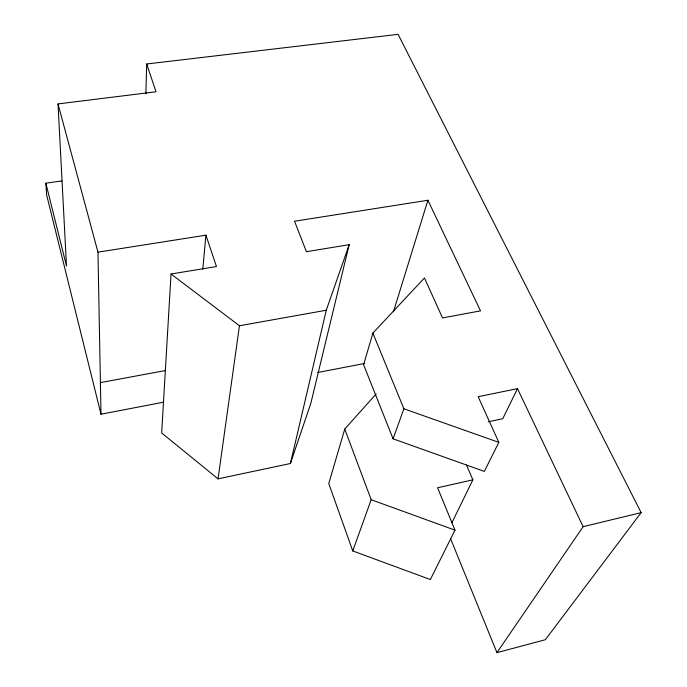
<?xml version="1.0" encoding="UTF-8"?>
<svg xmlns="http://www.w3.org/2000/svg" width="687" height="687" viewBox="0 0 687 687"><rect width="100%" height="100%" fill="white"/><g stroke="black" fill="none" stroke-linecap="round" stroke-linejoin="round"><path stroke-width="1.03" d="M145.893 93.904L146.7 63.985L398.099 34.35L641.143 512.622L545.358 639.717L496.933 652.65L450.466 538.385M163.781 402.144L100.998 414.227L97.966 252.163L205.928 235.177L216.448 266.53L171.037 274.001L161.668 432.982L218.045 478.848L290.412 463.51L310.842 403.26L349.185 244.666L306.428 251.708L294.525 221.24L427.907 200.252L480.514 310.876L442.531 317.918L424.454 277.96L372.869 333.109L363.603 364.728L393.076 438.821L484.335 471.402L498.831 442.368L478.178 396.717L517.491 388.636L583.126 526.671L496.933 652.65M202.777 269.295L205.928 235.177M218.045 478.848L239.445 325.758L171.037 274.001M290.412 463.51L326.265 310.241L349.185 244.666M376.15 393.943L344.737 429.074L328.772 483.519L352.757 550.94L430.354 579.545L455 530.166L437.593 487.77L472.871 479.835L466.516 465.065M393.445 311.743L427.907 200.252M393.076 438.821L403.887 408.774L372.869 333.109M352.757 550.94L371.178 499.715L344.737 429.074M451.84 522.824L472.871 479.835M517.491 388.636L502.772 418.718L488.397 421.758M583.126 526.671L641.143 512.622M317.634 372.517L364.677 363.457M100.414 382.616L165.541 370.525M239.445 325.758L326.265 310.241M100.998 414.227L46.664 195.074L45.857 183.189L61.804 180.947M45.857 183.189L66.502 266.032L58.017 103.935L155.992 91.766L146.7 63.985M403.887 408.774L498.831 442.368M371.178 499.715L455 530.166M58.017 103.935L97.966 252.163"/></g></svg>
